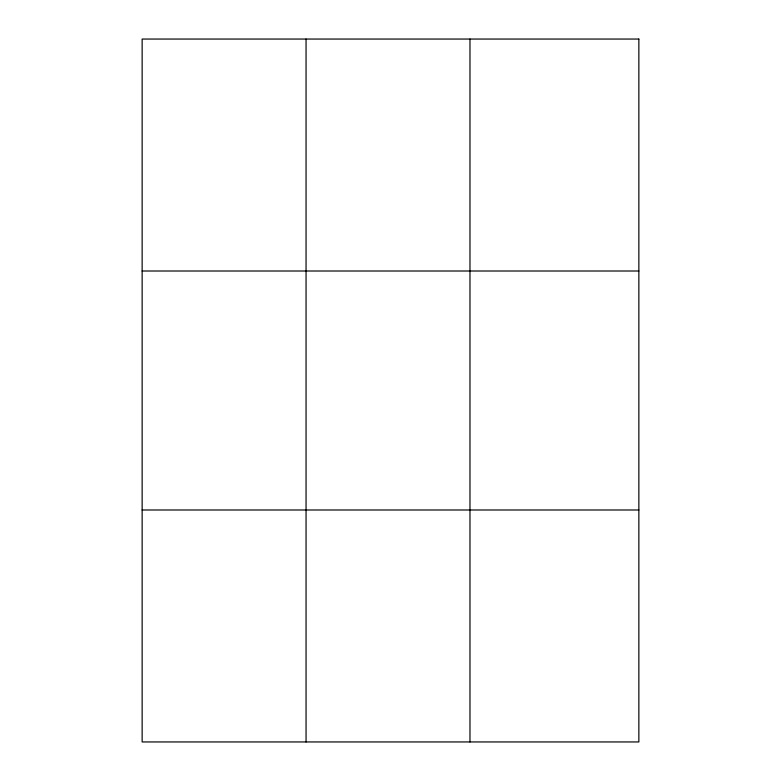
<?xml version="1.0" encoding="UTF-8"?>
<svg xmlns="http://www.w3.org/2000/svg" width="781" height="781" viewBox="0 0 781 781"><rect width="100%" height="100%" fill="white"/><g stroke="black" fill="none" stroke-linecap="round" stroke-linejoin="round"><path stroke-width="1.17" d="M306.054 741.95L306.054 39.05M469.977 741.95L469.977 39.05M142.142 271.007L638.858 271.007M142.142 509.993L638.858 509.993M638.858 39.05L638.858 741.95L142.142 741.95L142.142 39.05L638.858 39.05"/></g></svg>
